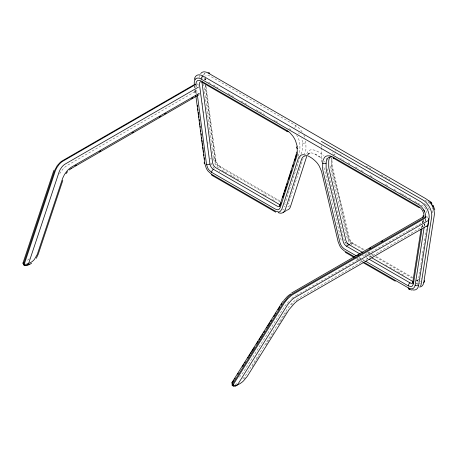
<?xml version="1.0" encoding="UTF-8"?>
<svg xmlns="http://www.w3.org/2000/svg" width="458" height="458" viewBox="0 0 458 458"><rect width="100%" height="100%" fill="white"/><g stroke="black" fill="none" stroke-linecap="round" stroke-linejoin="round"><path stroke-width="0.34" stroke-dasharray="2.29 1.72" d="M305.801 141.035L305.978 147.957A14.685 8.479 60 0 1 305.349 151.713L304.559 154.111M205.442 80.127L205.505 78.845L204.308 79.549M421.131 228.76L421.681 225.233M422.121 222.411L422.339 220.996M421.978 226.87L422.31 224.769M422.637 222.668L422.963 220.567M422.287 227.082L422.614 224.981M422.94 222.88L423.266 220.779M424.32 226.292L424.652 224.191M425.087 221.391L425.522 218.586M424.583 225.365L425.018 222.565M425.236 221.162L425.671 218.363M418.778 277.794L419.104 275.693M419.322 274.296L420.633 265.892M420.85 264.489L422.488 253.984M422.597 253.285L423.032 250.48M423.249 249.083L423.69 246.278M423.908 244.875L425.213 236.471M425.436 235.074L426.524 228.067M432.369 212.976L432.627 211.275A7.334 4.231 60 0 0 432.169 207.84M423.873 219.714L423.484 221.953A2.622 1.511 60 0 0 423.461 222.136M205.505 78.845L205.287 79.532L206.008 78.364M298.164 156.315L299.389 152.588A12.257 7.076 60 0 0 299.916 149.457L299.916 145.003A12.257 7.076 60 0 0 296.71 135.385M300.15 156.71L285.46 202.138A4.901 2.828 60 0 1 285.134 202.791M300.969 154.186L301.988 151.088A12.257 7.076 60 0 0 302.515 147.957L302.515 143.503A12.257 7.076 60 0 0 301.547 138.345M299.864 168.618L288.843 202.694L287.859 204.194M300.07 167.989L303.127 158.525M306.826 153.774L307.828 151.753L309.35 150.396A15.223 8.788 60 0 1 311.995 149.686C316.495 150.012 320.4 152.983 323.795 155.76M59.649 173.748L62.614 169.471A20.53 13.78 -69.8 0 1 67.097 165.515L195.6 91.302L195.377 89.762M307.885 154.775L308.503 153.705L307.925 154.249L310.037 152.995L307.284 154.569M252.266 366.663L257.053 359.015M257.425 358.431L260.001 354.309M265.892 344.897L267.363 342.544M267.73 341.954L272.516 334.311M272.882 333.722L273.621 332.542M278.407 324.899L282.826 317.835M283.193 317.251L286.874 311.366M332.548 153.178L333.08 152.485M244.366 378.566L245.156 377.632M289.828 205.596L288.815 206.495A10.15 5.862 60 0 1 287.527 206.936M242.809 378.932L246.41 374.346L288.076 307.793L291.345 303.763L294.637 300.809A17.553 8.158 -51.8 0 1 297.282 299.028L424.978 225.307A2.622 1.511 60 0 1 423.782 223.727M291.437 304.971L292.685 303.677M239.454 377.197L242.855 373.012L284.63 306.288L290.132 299.916M333.647 154.632L334.426 154.025M294.975 296.166L295.788 295.679M350.525 243.839L351.681 243.175L363.629 250.074M296.4 295.324L303.769 291.07M304.999 290.361L311.749 286.462M312.362 286.107L319.73 281.853M320.961 281.149L362.095 257.402M364.545 255.982L407.523 231.17M408.135 230.815L414.891 226.916M415.503 226.561L422.871 222.307M416.242 280.943L418.206 279.998L417.124 280.101L417.845 280.262L416.929 279.918M284.269 203.398L284.91 203.22M420.467 283.794L419.373 283.771M285.506 204.669L284.71 204.44M418.343 281.458L416.98 280.874A2.45 1.414 -60 0 0 416.786 280.067M418.2 283.468L416.98 282.872A2.45 1.414 -60 0 1 416.471 284.584M284.979 206.575L283.886 206.031M279.701 200.799L219.811 166.208L217.247 163.632L215.89 160.1L206.048 85.669M302.165 132.036A15.503 8.948 60 0 0 301.353 130.856L298.616 127.742L295.582 125.492L209.558 75.833A7.334 4.231 60 0 0 205.545 76.148M366.131 166.22L368.513 167.594M369.108 167.943L370.894 168.973M381.016 174.813L384.588 176.88M385.184 177.223L389.947 179.971M425.076 200.255L427.738 201.801M423.936 203.598L425.722 204.629M208.487 82.211L210.869 83.585M213.251 84.959L218.014 87.713M228.136 93.552L233.494 96.649M241.234 101.115L248.379 105.243M256.119 109.714L264.455 114.523M273.981 120.025L275.172 120.712M275.768 121.055L279.34 123.116M288.866 128.618L291.248 129.992M340.363 158.348L341.554 159.035M342.744 159.722L343.935 160.409M348.103 162.819L349.889 163.85M355.248 166.941L358.82 169.008M361.202 170.382L363.583 171.756M370.133 175.534L372.514 176.914M385.613 184.477L388.59 186.194M393.949 189.286L396.33 190.66M399.903 192.726L401.094 193.413M401.689 193.757L404.07 195.131M404.666 195.474L406.452 196.505M408.834 197.879L411.215 199.259M414.788 201.32L417.169 202.694M417.765 203.037L423.123 206.129A4.901 2.828 60 0 1 426.547 212.758M364.018 249.461L352.906 243.049L351.67 242.11L349.677 239.276L332.594 167.542L332.039 163.592L332.039 159.138M368.335 251.957L370.19 253.028M370.803 253.383L373.888 255.163M376.361 256.589L412.772 277.611M205.155 85.211L215.168 161.004A4.901 2.828 60 0 0 218.586 166.334L279.912 201.738M367.574 252.347L369.308 253.348M371.547 254.642L373.281 255.644M375.52 256.938L412.44 278.252M222.021 170.319L224.294 171.63M224.861 171.956L227.695 173.593M229.968 174.904L232.235 176.216M232.807 176.542L236.208 178.506M236.78 178.838L240.181 180.801M262.886 193.911L264.02 194.564M264.587 194.89L266.293 195.875M272.533 199.482L274.239 200.461M366.469 253.709L367.602 254.367M369.875 255.679L371.575 256.663M385.768 264.856L386.901 265.508M389.741 267.146L393.141 269.115M393.708 269.441L394.848 270.094M397.681 271.731L401.088 273.701M401.655 274.027L403.927 275.338M344.805 242.208L346.025 242.912M365.129 253.938L366.36 254.654M368.833 256.074L370.682 257.144M416.311 283.491L418.148 284.55M362.375 255.352L364.076 256.331M366.348 257.642L368.049 258.627M358.94 257.367L360.641 258.352M362.341 259.337L364.614 260.648M357.234 258.386L360.103 260.041M360.641 260.356L362.908 261.667M356.381 258.718L358.236 259.789M360.709 261.215L362.564 262.285M353.416 244.177L351.412 242.551A7.58 4.374 60 0 1 349.443 239.746L348.452 237.107L331.964 167.118A14.685 8.479 60 0 1 331.317 162.584M315.161 154.002L321.676 158.256M426.524 216.353L427.228 216.909A2.622 1.511 60 0 1 427.875 217.573M351.778 245.013L350.25 243.456A10.15 5.862 60 0 1 348.486 240.948L346.803 236.757L329.869 165.304M218.506 168.017L216.829 166.225A10.231 5.908 60 0 1 214.979 163.346L213.48 158.686L203.655 84.306M304.753 137.131L304.215 135.82A15.503 8.948 60 0 0 303.814 134.955M341.141 240.089L324.487 169.575A12.257 7.076 60 0 0 323.503 166.575M334.231 198.406L327.086 168.075A12.257 7.076 60 0 0 326.869 167.244M334.38 199.024L343.414 237.404M205.367 84.965L215.191 159.344L216.313 162.842A7.671 4.431 60 0 0 217.705 165L220.321 167.33A2.45 1.414 -60 0 0 218.586 166.334M194.879 86.304L195.045 87.461M194.593 90.638L195.074 94.159M202.648 103.061L202.831 104.481M203.77 111.563L203.953 112.977M207.789 142.02L207.978 143.44M196.7 89.968L197.169 93.512M194.827 86.23L195.016 87.65M195.297 89.774L195.858 94.022M194.616 86.476L194.805 87.89M195.177 90.724L195.646 94.268M202.917 78.438L202.905 77.997A9.887 5.708 60 0 1 202.951 77.156M321.35 145.633L321.35 147.052M321.35 147.762L321.35 162.693A12.257 7.076 60 0 1 321.63 163.105M199.453 77.488A12.257 7.076 60 0 1 199.757 75.501M210.033 159.023A2.45 1.168 -7.5 0 1 211.264 158.583M212.941 158.537A2.45 1.168 -7.5 0 1 213.48 158.686M214.275 168.521A12.257 7.076 60 0 1 210.657 161.8M284.12 209.907A12.257 7.076 60 0 1 282.798 209.38M307.553 154.701A12.257 7.076 60 0 1 315.012 154.094L318.825 156.298A12.257 7.076 60 0 1 322.106 158.937M323.949 161.193A12.257 7.076 60 0 1 324.504 162.029M346.557 244.28A12.257 7.076 60 0 1 343.632 238.234M203.552 75.009A9.887 5.708 60 0 1 205.671 73.183M204.102 74.19A9.492 5.479 60 0 1 204.806 73.583M326.022 158.256A15.223 8.788 60 0 1 327.951 161.136M219.68 171.258A2.45 1.414 -60 0 1 219.222 171.824M215.191 159.344A2.45 1.168 -7.5 0 1 215.168 161.004M204.892 79.652A4.901 2.828 60 0 1 205.585 78.793M298.587 132.86A12.257 7.076 60 0 1 299.309 133.885M302.515 143.503A2.45 1.414 0 0 1 305.978 143.503M204.686 79.669A7.334 4.231 60 0 1 204.772 77.786M295.582 125.492A2.45 1.414 -60 0 1 294.797 127.616M418.526 279.059A4.901 2.828 60 0 1 416.694 280.342M351.681 243.175A4.901 2.828 60 0 1 348.378 238.463L331.844 168.326A12.257 7.076 60 0 1 331.317 164.588L331.317 158.13A2.45 1.414 0 0 1 331.317 160.134A12.257 7.076 60 0 1 331.466 158.394M333.859 154.523A12.257 7.076 60 0 1 335.245 154.02M425.906 204.743A4.901 2.828 60 0 1 429.192 210.651M420.891 278.252A2.45 1.626 8.9 0 1 421.36 278.395M428.018 202.001A7.334 4.231 60 0 1 430.6 204.68M420.673 281.218A7.671 4.431 60 0 1 420.341 281.378M335.136 151.071A15.503 8.948 60 0 1 335.949 150.831M341.078 154.048A2.45 1.414 -60 0 1 340.62 154.621M296.017 300.86A17.553 8.158 -51.8 0 1 296.681 300.396M291.717 298.524A20.53 9.544 -51.8 0 1 294.156 296.698M237.009 383.638A17.644 8.204 -51.8 0 1 235.109 384.628M196.877 93.701A2.622 1.511 60 0 1 195.6 91.302M29.232 258.747A13.694 9.194 -69.8 0 1 26.306 260.957M196.911 83.785A2.622 1.511 60 0 1 198.709 85.623M199.533 94.434A2.622 1.511 60 0 1 199.259 94.577"/><path stroke-width="0.69" d="M196.23 86.43L196.007 84.667A7.334 4.231 60 0 1 200.896 80.848L286.914 130.496L289.948 132.746L292.685 135.86A15.503 8.948 60 0 1 295.553 140.824L297.139 146.039L297.316 152.961A14.685 8.479 60 0 1 296.681 156.716L280.181 207.697L279.191 209.197A7.58 4.374 60 0 1 277.222 209.73L275.218 209.037L211.653 172.334L209.037 170.004A7.671 4.431 60 0 1 207.651 167.846L206.524 164.348L197.358 94.932M425.728 216.651L425.631 217.888M356.101 255.73L344.336 248.923L342.744 247.555A7.58 4.374 60 0 1 340.775 244.749L339.79 242.11L323.285 172.076A14.685 8.479 60 0 1 322.655 167.588L322.833 160.873L324.419 157.489A15.503 8.948 60 0 1 327.281 155.834L330.018 155.875L333.052 157.128L419.076 206.798A7.334 4.231 60 0 1 423.948 216.268L423.919 216.577M23.604 262.285L22.952 263.173L23.261 263.837M412.744 282.586L421.022 229.469M422.889 217.47L423.221 215.352M365.747 261.3L408.313 285.878L410.929 286.565A7.671 4.431 60 0 0 412.32 286.01L413.442 283.811L421.955 229.183M364.614 262.646L408.313 287.876L410.128 288.66L411.805 288.798A10.231 5.908 60 0 0 413.654 288.053L414.633 286.845L415.154 285.128L424.102 227.695M412.211 289.811A12.257 7.076 60 0 0 418.601 285.437L429.077 218.203A12.257 7.076 60 0 0 420.524 201.629L202.911 75.988A12.257 7.076 60 0 0 194.352 79.463M419.557 287.04A12.257 7.076 60 0 0 423.799 282.437L434.276 215.197A12.257 7.076 60 0 0 425.722 198.629L208.109 72.988A12.257 7.076 60 0 0 200.69 73.538M296.04 155.273L296.595 151.964M426.73 226.332A2.622 1.511 60 0 0 427.835 225.382L428.722 220.258A2.622 1.511 60 0 0 428.425 218.483M195.011 84.215L62.66 160.632A17.553 11.782 -69.8 0 0 60.113 162.464L57.227 165.653L54.777 170.158L23.432 264.346A1.105 0.739 -69.8 0 0 23.541 264.959L25.127 265.188M195.715 84.472L62.7 161.29A16.912 11.353 -69.8 0 0 59.008 164.554L56.563 168.075L55.212 171.178L24.137 264.604A1.105 0.739 -69.8 0 0 24.245 265.222L25.831 265.445M279.517 206.306L296.063 155.136M280.256 205.138L281.075 202.619M282.706 197.57L283.319 195.675M283.525 195.045L284.137 193.15M284.544 191.891L285.157 189.996M285.363 189.366L286.382 186.211M286.788 184.952L287.401 183.057M288.626 179.273L289.238 177.378M289.445 176.748L290.051 174.853M290.464 173.593L291.483 170.439M292.708 166.649L293.32 164.76M294.546 160.97L295.565 157.815M295.971 156.556L296.584 154.661M306.745 156.327L290.418 206.804A12.257 7.076 60 0 1 286.691 210.17M22.946 263.201L53.826 170.473M232.143 383.134L232.441 382.441M62.798 180.463L38.237 254.213L36.285 258.272M282.741 301.484L231.988 382.51L232.103 384.153M425.333 217.04L292.307 293.859A16.912 7.86 -51.8 0 0 288.317 296.944L283.342 302.887L232.166 384.709A1.105 0.515 -51.8 0 0 232.091 385.218L233.299 386.02L232.796 385.773A1.105 0.515 -51.8 0 1 232.87 385.264L284.475 302.772L287.75 298.742L291.042 295.788A17.553 8.158 -51.8 0 1 293.681 294.013L426.037 217.596M232.584 382.184L232.882 381.743M233.128 381.434L233.82 380.323M234.519 379.213L235.217 378.096M237.65 374.203L238.349 373.093M242.522 366.417L243.57 364.751M244.612 363.08L245.311 361.969M247.744 358.076L248.442 356.965M249.135 355.849L249.833 354.738M250.532 353.628L251.224 352.517M251.923 351.4L254.356 347.507M256.446 344.17L258.186 341.393M259.234 339.721L259.926 338.611M260.625 337.5L261.318 336.384M262.016 335.273L262.715 334.163M263.756 332.491L264.455 331.38M266.539 328.043L267.237 326.932M267.93 325.821L269.67 323.039M270.718 321.367L271.411 320.257M273.85 316.364L274.548 315.253M275.241 314.142L275.939 313.026M278.029 309.688L279.769 306.912M281.16 304.685L281.853 303.574M233.431 386.111L235.446 386.243L237.479 384.857L287.601 304.77L291.511 300.105A13.293 6.183 -51.8 0 1 294.649 297.677L428.722 220.258M232.006 382.47L232.887 381.594M283.25 301.347L283.599 300.803M283.971 300.265L287.16 296.675A13.293 6.183 -51.8 0 1 290.298 294.248L290.824 293.933M66.038 173.599L67.595 171.641M69.255 170.004L71.105 168.607M29.77 264.358L31.573 263.264M237.427 384.892L235.246 385.522L233.179 385.029M71.047 168.647L198.789 94.869M423.61 216.737L291.591 293M198.469 87.1L64.996 164.17A13.293 8.925 -69.8 0 0 62.093 166.735L60.17 169.506L59.111 171.945L28.654 263.384L27.085 265.067L25.276 265.651M199.339 93.255L71.448 167.113A20.53 13.78 -69.8 0 0 66.971 171.074L64.521 174.441L62.7 178.156L37.304 254.339L34.379 259.474A13.694 9.194 -69.8 0 1 28.654 263.373L26.638 264.203L24.555 264.312M75.06 165.767L76.286 165.057M99.615 151.592L100.846 150.882M132.156 132.809L133.381 132.099M159.166 117.208L160.397 116.504M164.691 114.019L165.922 113.309M191.707 98.424L192.933 97.714M283.118 212.46L286.239 210.657M331.598 156.991A12.257 7.076 60 0 0 326.119 163.134L326.119 167.588A12.257 7.076 60 0 0 326.646 171.326L343.174 241.463A4.901 2.828 60 0 0 346.483 246.175L349.368 244.509M357.595 255.387L358.791 254.694M369.52 248.499L370.711 247.812M381.445 241.618L382.636 240.925M427.835 225.382L299.326 299.589A20.53 9.544 -51.8 0 0 294.483 303.339L288.981 309.711L247.206 376.436L243.364 381.045A13.694 6.366 -51.8 0 1 237.479 384.852M27.772 265.182L29.627 264.432M26.747 265.216L27.698 264.884A17.644 11.839 -69.8 0 0 28.665 264.449M23.518 263.963L24.222 264.22M24.245 265.319L24.95 265.577M408.822 288.998L411.639 290.057M425.751 216.697A9.887 5.708 60 0 0 419.912 205.384L200.054 78.444A9.887 5.708 60 0 0 196.408 78.438A9.492 5.479 60 0 0 195.652 78.965M321.35 141.367L423.123 200.129A12.257 7.076 60 0 1 431.676 216.703L421.2 283.937A12.257 7.076 60 0 1 420.593 285.958M201.686 82.114L287.424 131.618M333.561 158.25L419.299 207.755M347.25 243.616L362.662 252.513M371.913 257.86L412.647 281.372A4.901 2.828 60 0 0 413.219 281.653M200.804 81.598A4.901 2.828 60 0 0 199.488 84.673L209.964 164.01A4.901 2.828 60 0 0 213.388 169.334L276.953 206.031A4.901 2.828 60 0 0 280.061 205.59M346.483 246.175L360.103 254.041M369.182 259.28L410.047 282.872A4.901 2.828 60 0 0 412.921 282.769M195.835 95.682L204.812 163.683L206.318 168.349A10.231 5.908 60 0 0 208.167 171.229L211.653 174.338L275.218 211.035L278.384 211.974A10.15 5.862 60 0 0 280.147 211.499L281.83 209.254L298.427 158.027L300.683 155.399A15.223 8.788 60 0 1 303.328 154.69C308.509 155.21 313.152 158.657 316.638 162.372A15.223 8.788 60 0 1 319.283 166.139L321.539 171.372L338.136 241.761L339.819 245.952A10.15 5.862 60 0 0 341.582 248.459L344.198 250.841L354.967 257.075M212.163 175.454L275.727 212.151M345.258 252.295L353.908 257.293M363.177 262.646L395.317 281.201M232.343 384.376L233.048 384.932M232.412 385.298L232.177 384.949M430.377 201.354L431.888 203.283M433.176 205.419L434.808 209.947M197.352 105.357L197.541 106.771M197.822 108.895L198.005 110.315M198.285 112.439L198.566 114.563M198.755 115.983L198.944 117.397M199.224 119.521L199.413 120.941M199.694 123.065L199.877 124.484M200.066 125.898L200.255 127.313M200.627 130.146L200.816 131.566M201.096 133.69L201.28 135.104M201.56 137.234L201.749 138.648M201.938 140.068L202.218 142.192M202.402 143.606L202.682 145.73M202.871 147.15L203.152 149.274M203.341 150.688L203.524 152.108M203.804 154.231L203.993 155.651M204.274 157.775L204.463 159.189M194.335 84.352L194.238 83.001A9.887 5.708 60 0 1 195.658 78.971M208.109 72.988A2.45 1.414 -60 0 1 209.775 73.475M424.331 280.674A2.45 1.626 8.9 0 1 423.799 282.437M432.976 205.98A9.887 5.708 60 0 1 433.194 206.455M432.495 205.035A9.492 5.479 60 0 1 432.747 205.505M428.946 200.673A9.887 5.708 60 0 1 429.312 200.993M430.703 202.442A9.887 5.708 60 0 1 431.946 204.131M418.601 285.437A2.45 1.626 8.9 0 1 415.154 285.128M201.176 78.994A2.45 1.414 -60 0 1 202.911 75.988M278.258 212.678A12.257 7.076 60 0 0 285.219 209.804L301.541 159.327A12.257 7.076 60 0 1 305.274 155.96M423.827 210.039A9.492 5.479 60 0 1 424.532 211.459M204.812 163.683A2.45 1.168 -7.5 0 1 204.549 162.218M213.073 175.488A2.45 1.414 -60 0 1 211.653 174.338M409.733 289.027A2.45 1.414 -60 0 1 408.313 287.876M326.119 163.134A2.45 1.414 0 0 1 322.655 163.134M408.313 285.878A2.45 1.414 -60 0 1 410.047 282.872M413.442 283.811A2.45 1.626 8.9 0 1 413.316 281.596M334.632 158.21A2.45 1.414 -60 0 1 333.052 157.128M211.653 172.334A2.45 1.414 -60 0 1 213.388 169.334M209.964 164.01A2.45 1.168 -7.5 0 1 206.524 164.348M288.174 131.692A2.45 1.414 -60 0 1 286.914 130.496M297.316 148.506A2.45 1.414 0 0 1 297.03 146.703M330.132 156.974A12.257 7.076 60 0 0 328.718 161.634L328.718 166.088A12.257 7.076 60 0 0 329.245 169.826L345.773 239.963A4.901 2.828 60 0 0 349.082 244.675M202.121 81.684A4.901 2.828 60 0 0 202.087 83.173L212.564 162.51A4.901 2.828 60 0 0 215.987 167.834L279.552 204.531A4.901 2.828 60 0 0 280.605 204.949"/></g></svg>
